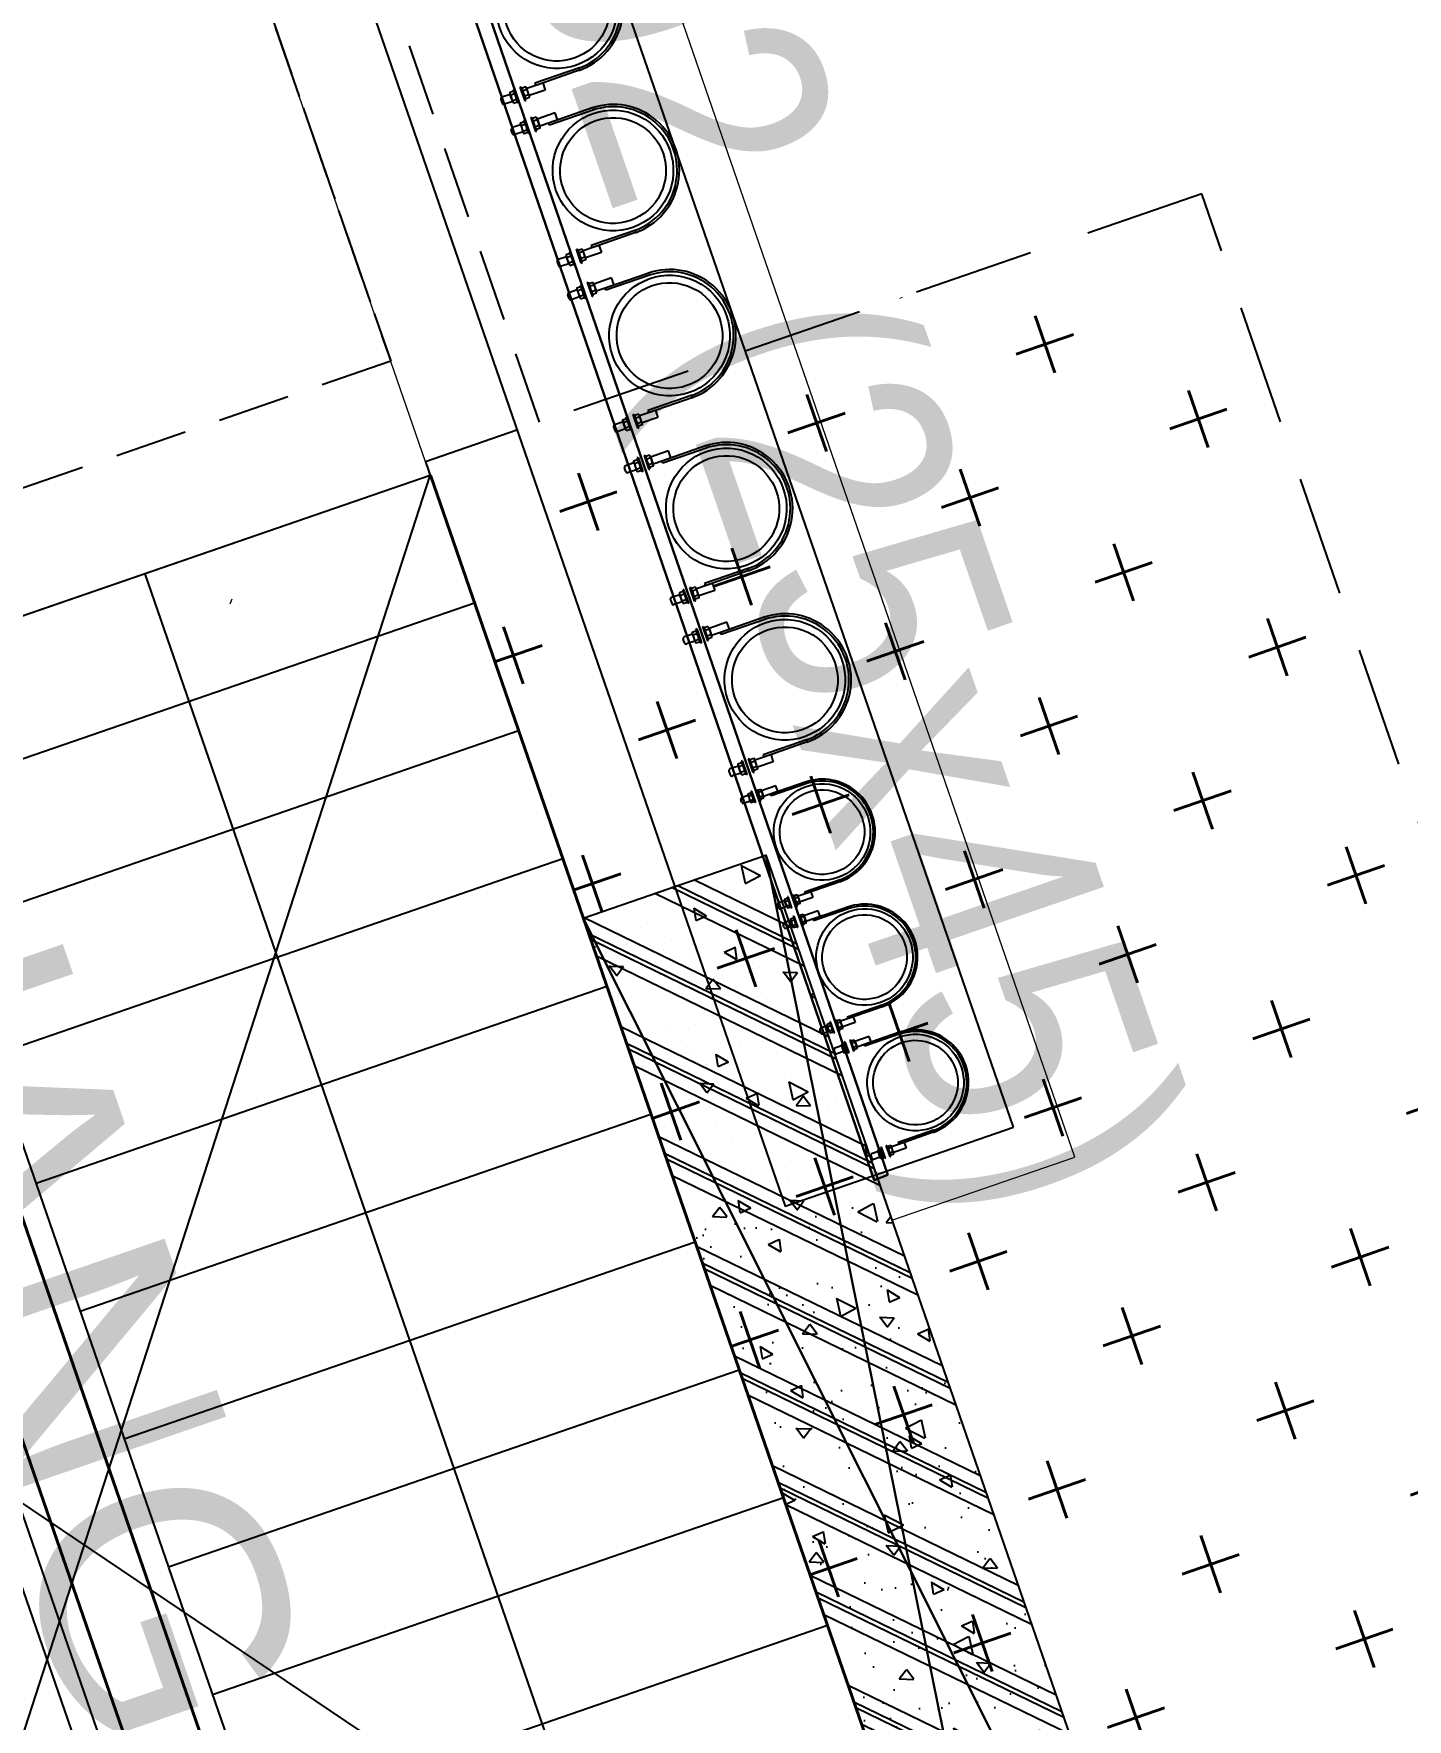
# Model space of a CAD drawing. Header units: millimetres. Extents: x -1534340 to 1713810, y -1348191 to 1114081.
# Drawn here: x 1260213 to 1263056, y -311525 to -308035 of the extents above; entities that cross this region are included whole.
import ezdxf
from ezdxf.enums import TextEntityAlignment as Align

# ---------------------------------------------------------------- set-up
doc = ezdxf.new("R2010")
doc.units = ezdxf.units.MM
doc.header["$LTSCALE"] = 100
for name, pattern in [('DASHED', [4.5, 3, -1.5]), ('HIDDEN', [0.375, 0.25, -0.125]), ('Xref.Asix of Basement B2$0$HIDDEN', [0.375, 0.25, -0.125])]:
    doc.linetypes.add(name, pattern=pattern)
for name, color, linetype, lineweight in [('0-Hatch', 250, 'Continuous', 40), ('ccu12-Tencaukien', 9, 'Continuous', 15), ('KAKA EDIT', 2, 'Continuous', 18), ('KT-Net cat', 1, 'Continuous', 40), ('NET-THAY', 7, 'Continuous', 30)]:
    doc.layers.add(name, color=color, linetype=linetype, lineweight=lineweight)
for name, color, linetype in [('0-khuat', 3, 'HIDDEN'), ('1-Chu thich', 8, 'Continuous'), ('A-CORE-OTLN', 2, 'Continuous'), ('ccu11-Khuat', 9, 'DASHED'), ('ccu11-Manh', 8, 'Continuous'), ('ccu12-Manh', 8, 'Continuous'), ('ccu12-Text', 31, 'Continuous'), ('ccu12-Thay', 7, 'Continuous'), ('KT-KT', 1, 'Continuous'), ('NDT Cap nuoc', 4, 'Continuous'), ('xref.asix of  podium$0$xref.asix of  podium$0$KC2-DIM', 251, 'Continuous'), ('xref.asix of  podium$0$xref.asix of  podium$0$ST_MBDV Cot vach 220805$0$AUDIT_I_220805193045-5', 6, 'Continuous'), ('Xref.Asix of Basement B2$0$AUDIT_I_220805193045-5', 6, 'Continuous'), ('Xref_ST_MBDV Cot vach 30.7.2022$0$KT-Net manh', 139, 'Continuous'), ('Xref_ST_MBDV Cot vach 30.7.2022$0$KT-Thay', 7, 'Continuous')]:
    doc.layers.add(name, color=color, linetype=linetype)
doc.layers.add('Xref.Asix of Basement B2$0$KT-Chi gioi XD', color=7, linetype='Xref.Asix of Basement B2$0$HIDDEN', true_color=0x0066cc)
doc.styles.add('Arial', font='arial.ttf', dxfattribs={"width": 0.7})
doc.styles.add('Arial Narrow', font='ARIALN.TTF')
pattern_1 = [(49.99999999999999, (-549.9999999999709, 3049.999999999996), (286.9040730403014, -25.10085399303804), [30, -330]), (355, (-549.9999999999709, 3049.999999999996), (-55.50053344520001, 300.8768534800047), [24, -264]), (100.4514, (-526.0913279999709, 3047.908263999996), (231.4037526856086, 275.7758168243814), [25.496076, -280.4568448]), (46.18420000000001, (-549.9999999999709, 3129.999999999996), (426.8964194502578, -66.20760573160723), [45, -495]), (96.6356, (-514.4253019999708, 3124.482677199996), (373.8650822194813, 389.6471483601767), [38.2441152, -420.6852]), (351.1842, (-549.9999999999709, 3129.999999999996), (373.8647780534509, 389.6474403701299), [36, -396]), (21, (-509.9999999999709, 3109.999999999996), (238.7628208473847, -161.0475562661355), [30, -330]), (326.0000000000001, (-509.9999999999709, 3109.999999999996), (97.32613276863269, 290.0600180187412), [24, -264]), (71.4514, (-490.1031067999709, 3096.579357599996), (336.089051432596, 129.012198683981), [25.496076, -280.4568448]), (37.50000000000001, (-549.9999999999709, 3049.999999999996), (4.863942126916267, 133.1575415325246), [0, -260.8, 0, -268, 0, -265]), (7.499999999999999, (-549.9999999999709, 3049.999999999996), (105.2278149768594, 157.7646847529441), [0, -152.8, 0, -254.8, 0, -101]), (327.5, (-639.1999999999709, 3049.999999999996), (213.5289744689636, -9.021948693751902), [0, -100, 0, -312, 0, -414]), (317.5, (-679.1999999999709, 3049.999999999996), (233.2744677369545, 40.04199293292709), [0, -130, 0, -207.2, 0, -294]), (45, (-549.9999999999709, 3049.999999999996), (-120.2081528017131, 120.2081528017131), []), (45, (-549.9999999999709, 3098.999999999996), (-120.2081528017131, 120.2081528017131), [])]

# ---------------------------------------------------------------- blocks, each defined once
blk = doc.blocks.new('MBKC-T1-PN')
at = {"layer": '0-Hatch', "ltscale": 2}
h = blk.add_hatch(dxfattribs=at)
h.set_pattern_fill('CROSS', color=256, scale=1000, angle=109.047137953997, style=0)
h.set_pattern_definition([(109.0471379539969, (4063272.425263742, -6949223.737998943), (-317.8990851971258, 154.7261181275824), [124.9999999999985, -374.9999999999941]), (199.0471379539969, (4063311.106793273, -6949144.263227643), (-154.7261181275824, -317.8990851971258), [124.9999999999985, -374.999999999994])])
h.paths.add_polyline_path([(29727.98328719824, -11952.80472232198), (28499.49876486883, -12376.93620520289), (28825.84469822655, -13322.18660958915), (31661.59591817483, -12343.14880717138), (30029.86624747887, -7616.896773923829), (28422.5993957594, -8171.802646955766)])
at = {"layer": '0-khuat', "ltscale": 10}
blk.add_line((31661.5959181746, -12343.14880717138), (30029.86624747911, -7616.896773923712), dxfattribs=at)
blk.add_lwpolyline([(30029.86624747911, -7616.896773923771), (28422.5993957594, -8171.802646955766), (29727.98328719824, -11952.80472232192), (28499.49876486859, -12376.93620520295), (28825.84469822608, -13322.1866095892)], dxfattribs=at)
at = {"layer": 'ccu11-Khuat', "ltscale": 0.5}
for points in [[(28658.91199742118, -8090.21616342105), (28038.85472256877, -6294.24039085902)], [(27802.54212090699, -6375.826874395309), (28350.80329097109, -7963.847559591115), (24475.61779189529, -9301.74810182507)]]:
    blk.add_lwpolyline(points, dxfattribs=at)
at = {"layer": 'ccu11-Khuat', "ltscale": 0.5, "elevation": -0.1248620286703281}
for points in [[(28658.91199742095, -8090.21616342105), (28202.02768964157, -6766.865594182687)], [(27965.71508797957, -6848.452077718975), (28350.80329097086, -7963.847559591115), (24475.61779189529, -9301.74810182507)]]:
    blk.add_lwpolyline(points, dxfattribs=at)
at = {"layer": 'ccu12-Manh', "ltscale": 0.5, "elevation": -0.1248620286703281}
for points in [[(27000.03682611533, -12630.1429509903), (28432.38977450714, -8200.160161252948)], [(25786.02979636868, -9113.81099178543), (29646.3968036666, -11716.49212065857)]]:
    blk.add_lwpolyline(points, dxfattribs=at)
at = {"layer": 'ccu12-Manh', "ltscale": 0.5}
for points in [[(27000.0368261151, -12630.1429509903), (28432.38977450738, -8200.160161252948)], [(25786.02979636844, -9113.81099178543), (29646.39680366637, -11716.49212065857)]]:
    blk.add_lwpolyline(points, dxfattribs=at)
at = {"layer": 'ccu12-Thay', "ltscale": 0.5, "elevation": -0.1248620286703281}
blk.add_lwpolyline([(28432.38977450714, -8200.160161252948), (25786.02979631932, -9113.810991802486)], dxfattribs=at)
at = {"layer": 'ccu12-Thay', "ltscale": 0.5}
blk.add_lwpolyline([(28432.38977450738, -8200.160161252948), (25786.02979631908, -9113.810991802486)], dxfattribs=at)
blk = doc.blocks.new('*U147')
h = blk.add_hatch()
h.set_pattern_fill('VATLIEU04', color=250, scale=40, style=0, pattern_type=2)
h.set_pattern_definition(pattern_1)
h.paths.add_polyline_path([(-475, -474.9999999999998), (-75, -475.0000000000038), (-74.9999999999709, 2524.999999999996), (-474.9999999999709, 2525)])
at = {"color": 6, "ltscale": 0.25}
blk.add_lwpolyline([(-475, -474.9999999999998), (-75, -475.0000000000038), (-74.9999999999709, 2524.999999999996), (-474.9999999999709, 2525)], close=True, dxfattribs=at)
at = {"layer": 'Defpoints', "linetype": 'ByBlock', "ltscale": 30}
for p, q in [((-75, -475.0000000000038), (-474.9999999999709, 2525)), ((-475, -474.9999999999998), (-74.9999999999709, 2524.999999999996))]:
    blk.add_line(p, q, dxfattribs=at)
blk = doc.blocks.new('MBDV-B1-T1-PN')
at = {"layer": 'Xref.Asix of Basement B2$0$AUDIT_I_220805193045-5', "linetype": 'ByBlock', "xscale": -0.9999999999999996, "rotation": 19.04713795400157}
blk.add_blockref('*U147', (29502.41619351669, -11528.16849046061), dxfattribs=at)
blk = doc.blocks.new('*U705')
at = {"layer": 'ccu12-Tencaukien', "color": 8, "ltscale": 10000}
blk.add_line((360.6565736538532, -155.3215232637356), (354.4065714950475, -155.3215232637356), dxfattribs=at)
at = {"layer": 'ccu12-Text', "color": 2, "style": 'Arial Narrow', "width": 0.8}
blk.add_attdef('SH', text='', height=300, dxfattribs=at).set_placement((275.6048113084853, 5.864471777974813), align=Align.BOTTOM_RIGHT)
at = {"layer": 'ccu12-Text', "color": 31, "style": 'Arial Narrow', "width": 0.8}
for tag, p in [('(', (507.5315725744504, -75.41116959831947)), (')', (962.8971199221714, -75.41116959831947)), ('KT', (632.605666770517, -75.41116959831947))]:
    blk.add_attdef(tag, text='', height=250, dxfattribs=at).set_placement(p, align=Align.BOTTOM_LEFT)
blk = doc.blocks.new('*U2774')
h = blk.add_hatch()
h.set_pattern_fill('VATLIEU04', color=250, scale=40, style=0, pattern_type=2)
h.set_pattern_definition(pattern_1)
h.paths.add_polyline_path([(-475, -474.9999999999998), (-75, -475.0000000000038), (-74.9999999999709, 2524.999999999996), (-474.9999999999709, 2525)])
at = {"color": 6, "ltscale": 0.25}
blk.add_lwpolyline([(-475, -474.9999999999998), (-75, -475.0000000000038), (-74.9999999999709, 2524.999999999996), (-474.9999999999709, 2525)], close=True, dxfattribs=at)
at = {"layer": 'Defpoints', "linetype": 'ByBlock', "ltscale": 30}
for p, q in [((-75, -475.0000000000038), (-474.9999999999709, 2525)), ((-475, -474.9999999999998), (-74.9999999999709, 2524.999999999996))]:
    blk.add_line(p, q, dxfattribs=at)
blk = doc.blocks.new('xref.asix of  podium$0$xref.asix of  podium$0$MBCot-PN-flat-22')
at = {"layer": 'xref.asix of  podium$0$xref.asix of  podium$0$ST_MBDV Cot vach 220805$0$AUDIT_I_220805193045-5', "linetype": 'ByBlock', "xscale": -1.000000000000001, "rotation": 199.0471379540016}
blk.add_blockref('*U2774', (29353.29491782188, -9410.915340263397), dxfattribs=at)
blk = doc.blocks.new('ong thoat xi')
at = {"layer": '1-Chu thich', "color": 30}
for p, q in [((-75.38012683280976, 61.71243314491585), (-75.38012683356645, 65.30088436778169)), ((-65.78777581622126, 66.90270846546628), (-73.82628140639281, 66.90270846383646)), ((-65.83680565783288, 67.38554804772139), (-65.83680565730901, 59.50194067240228)), ((-65.47424172598403, 68.65452180604916), (-61.84860241872957, 68.65452180698048)), ((-65.47424172679892, 66.11657429032493), (-61.90376675099832, 66.11657429125624)), ((-60.67026964394608, 70.09262039628811), (-61.48603848775383, 70.09262039628811)), ((-60.67026964394608, 70.09262039628811), (-61.48603848775383, 70.09262039628811)), ((-61.48603848775383, 70.09262039628811), (-61.48603848711354, 56.79486832523253)), ((-60.67026964394608, 70.09262039628811), (-60.67026964260732, 56.79486832569818)), ((-54.93791736802086, 70.09262039489111), (-54.12214852363104, 70.09262039407622)), ((-54.93791736802086, 70.09262039489111), (-54.93791736679849, 56.79486832371913)), ((-54.93791736802086, 70.09262039489111), (-54.12214852363104, 70.09262039407622)), ((-54.12214852363104, 70.09262039407622), (-54.12214852229226, 56.79486832313705)), ((-50.13394528458593, 68.65452180535067), (-53.75958459306275, 68.65452180523425)), ((-50.13394528452773, 66.11657428939361), (-53.70442025974624, 66.11657428939361)), ((-49.77138135395943, 67.38554804725571), (-49.7713813536684, 59.50194067088886)), ((-32.65563905594172, 66.87869586132001), (-49.77138135436689, 66.87869586690795)), ((-32.65563905570889, 60.00879284727853), (-32.65563905594172, 66.87869586132001)), ((-65.74530692066764, 60.15858772792853), (-73.82631818420485, 60.15858772746287)), ((-65.47424172534375, 60.77091442968231), (-61.90376675169683, 60.77091443061362)), ((-65.47424172563478, 58.23296691395808), (-61.84860241774003, 58.23296691500582)), ((-60.67026964260732, 56.79486832569818), (-61.48603848711354, 56.79486832523253)), ((-54.93791736679849, 56.79486832371913), (-54.12214852229226, 56.79486832313705)), ((-50.13394528423669, 58.232966913376), (-53.75958459178218, 58.23296691302676)), ((-50.13394528400386, 60.77091442898382), (-53.70442025887314, 60.77091442805249)), ((-29.11534677405143, 60.00879285379778), (-49.77138135419228, 60.00879285181873)), ((1.717475750250741, 60.0087928546127), (-41.21941808814881, 60.00879285309929)), ((-41.2194180888473, 57.94782194821164), (-41.21941808908014, 60.00879285333212)), ((-41.2194180888473, 57.94782194821164), (-41.21941808908014, 60.00879285333212)), ((-41.2194180888473, 57.94782194902655), (-41.21941808908014, 60.00879285333212)), ((1.717475749552249, 57.94782195100561), (-41.2194180888473, 57.94782194821164)), ((-65.74530691356631, -60.36430476850364), (-73.82631818496156, -60.36430476931854)), ((-65.8368056496256, -67.59126508864574), (-65.8368056496256, -59.70765771332662)), ((-65.47424171830062, -58.43868395511527), (-61.84860241104615, -58.43868395488243)), ((-65.47424171917375, -60.976631470141), (-61.90376674348954, -60.97663146990817)), ((-60.67026963614626, -57.00058536557481), (-61.4860384806525, -57.00058536487631)), ((-61.48603847948834, -70.29833743674679), (-61.4860384806525, -57.00058536487631)), ((-60.6702696349239, -70.29833743651398), (-60.67026963614626, -57.00058536557481)), ((-54.9379173591733, -70.29833743837662), (-54.93791736033746, -57.00058536720462)), ((-54.93791736033746, -57.00058536720462), (-54.12214851600584, -57.00058536685538)), ((-54.12214851466706, -70.29833743802736), (-54.12214851600584, -57.00058536685538)), ((-50.1339452767861, -58.43868395651225), (-53.75958458462264, -58.43868395674508)), ((-50.13394527626225, -60.97663147223648), (-53.70442025212105, -60.97663147223648)), ((-49.77138134575215, -67.59126509027557), (-49.77138134627604, -59.70765771460719)), ((-30.91456355975243, -60.21450989425648), (-49.77138134581037, -60.21450989565346)), ((1.717475756304338, -58.15353898785543), (-41.21941808151314, -58.15353899006732)), ((-41.21941808151314, -58.15353899006732), (-41.21941808069823, -60.2145098951878)), ((-41.21941808151314, -58.15353899088222), (-41.21941808069823, -60.2145098951878)), ((1.717475756944622, -60.21450989204459), (-41.21941808069823, -60.2145098951878)), ((-34.45485584222479, -60.21450990100857), (-34.45485584205016, -67.08441291505005)), ((-75.38012683350826, -61.91815018712077), (-75.38012683286797, -65.50660140905529)), ((-65.78777580836322, -67.10842550569214), (-73.82628140581073, -67.10842550569214)), ((-65.47424171771853, -66.32229133090004), (-61.90376674267463, -66.3222913305508)), ((-65.47424171795136, -68.86023884720636), (-61.84860241011484, -68.8602388468571)), ((-60.6702696349239, -70.29833743651398), (-61.48603847948834, -70.29833743674679)), ((-60.6702696349239, -70.29833743651398), (-61.48603847948834, -70.29833743674679)), ((-54.9379173591733, -70.29833743837662), (-54.12214851466706, -70.29833743802736)), ((-54.9379173591733, -70.29833743837662), (-54.12214851466706, -70.29833743802736)), ((-50.13394527568016, -68.86023884848692), (-53.7595845842734, -68.86023884871975)), ((-50.13394527632044, -66.32229133218061), (-53.70442025124794, -66.32229133334475)), ((-34.45485584205016, -67.08441291505005), (-49.77138134563574, -67.08441290992776))]:
    blk.add_line(p, q, dxfattribs=at)
for centre, major_axis, ratio, start_param, end_param in [((-73.7847118762438, 65.30782007810194), (1.128139395118837, 1.128139395118833), 0.999999999981247, 0.8114564950257566, 2.36054173982049), ((-73.82628141500754, 61.71243314514867), (1.098734631828849, 1.098734631828845), 0.9999999999706548, 2.356194490402434, 3.926990816608578), ((-63.43481961626094, 67.38554804818703), (1.698460618368481, -1.698460618368488), 0.9999999999880228, 3.370391498457508, 4.483590135757281), ((-55.80344074894674, 63.44374436128418), (7.094660364457459, -7.094660364457486), 0.9999999999999998, 3.657340742990352, 4.196640890984128), ((-63.88802452944218, 67.38554804772139), (1.698460618352194, -1.698460618352201), 0.9999999999880228, 0.2287988448677159, 1.341997482167488), ((-63.88802452938398, 67.38554804900195), (1.698460618368481, -1.698460618368488), 0.9999999999880228, 0.2287988448677159, 1.341997482167488), ((-71.51940339541761, 63.44374436023645), (7.094660364541318, -7.094660364541345), 0.9999999999939811, 0.5157480894039148, 1.055048237384961), ((-71.51940339541761, 63.44374436023645), (7.094660364541318, -7.094660364541345), 0.9999999999939811, 0.5157480894039148, 1.055048237384961), ((-51.72016248240834, 67.38554804679006), (1.698460618302127, 1.698460618302121), 0.9999999999834358, 1.799595171691055, 2.912793808962478), ((-51.72016248182626, 67.38554804748854), (1.698460618368481, -1.698460618368488), 0.9999999999880228, 3.370391498457508, 4.483590135757281), ((-44.08878361462848, 63.4437443598872), (7.094660364416927, 7.094660364416901), 0.9999999999939808, 2.08654441620483, 2.625844564185877), ((-44.08878361462848, 63.4437443598872), (7.094660364416927, 7.094660364416901), 0.9999999999939808, 2.08654441620483, 2.625844564185877), ((-52.17336739588063, 67.38554804620799), (1.698460618368481, -1.698460618368488), 0.9999999999880228, 0.2287988448677159, 1.341997482167488), ((-59.80474626185605, 63.44374435942154), (7.094660364541345, 7.094660364541318), 0.9999999999939808, -1.055048237384963, -0.5157480894039148), ((-63.43481961567886, 59.50194067310075), (1.698460618368481, -1.698460618368488), 0.9999999999880228, 3.370391498457508, 4.483590135757281), ((-63.88802452897654, 59.50194067275152), (1.698460618368481, -1.698460618368488), 0.9999999999880228, 0.2287988448677159, 1.341997482167488), ((-63.88802452897654, 59.50194067275152), (1.698460618368481, -1.698460618368488), 0.9999999999880228, 0.2287988448677159, 1.341997482167488), ((0, 0), (38.86204005918639, -38.86204005918654), 0.9999999999984992, 0.7853981633981985, 7.068583470577785), ((-51.72016248124418, 59.50194067077246), (1.698460618302127, 1.698460618302121), 0.9999999999834358, 1.799595171691055, 2.912793808962478), ((-51.72016248124418, 59.50194067077246), (1.698460618302127, 1.698460618302121), 0.9999999999834358, 1.799595171691055, 2.912793808962478), ((-52.17336739529855, 59.50194067123812), (1.698460618317141, 1.698460618317135), 0.9999999999834357, -1.341997481892333, -0.2287988446337132), ((-6.984919e-10, -0.1028585183667019), (34.07629290540685, -34.07629290540699), 0.9999999999996163, 0.7853981633976402, 7.068583470577226), ((0.3434951510280371, -0.1028585180174559), (42.50535631470555, -42.50535631470572), 0.9999999999987998, 5.497787143388879, 8.639379796978673), ((0.3434951510280371, -0.1028585180174559), (41.04802981248233, -41.0480298124825), 0.9999999999998442, 5.497787143388998, 8.639379796978794), ((-73.82628141593888, -61.91815018700434), (1.09873463182571, 1.098734631825706), 0.9999999999763682, 0.7853981630159299, 2.35619449040529), ((-63.43481960770441, -59.70765771297738), (1.698460618352194, -1.698460618352201), 0.9999999999880228, 3.370391498457508, 4.483590135757281), ((-55.80344074190361, -63.64946139999665), (7.094660364401588, 7.094660364401562), 0.9999999999939808, 2.086544416204056, 2.625844564186651), ((-63.88802452175879, -59.70765771332662), (1.698460618352193, -1.698460618352199), 0.9999999999880232, 0.2287988448677158, 1.341997482167488), ((-63.88802452175879, -59.70765771332662), (1.698460618352193, -1.698460618352199), 0.9999999999880232, 0.2287988448677158, 1.341997482167488), ((-71.51940338715212, -63.64946140092798), (7.094660364401557, -7.094660364401586), 0.9999999999939808, 0.5157480894031421, 1.055048237385733), ((-71.51940338715212, -63.64946140092798), (7.094660364401557, -7.094660364401586), 0.9999999999939808, 0.5157480894031421, 1.055048237385733), ((-51.72016247350256, -59.70765771460719), (1.698460618368481, -1.698460618368488), 0.9999999999880228, 3.370391498457508, 4.483590135757281), ((-51.72016247350256, -59.70765771460719), (1.698460618368481, -1.698460618368488), 0.9999999999880228, 3.370391498457508, 4.483590135757281), ((-44.08878360758536, -63.64946140220854), (7.094660364416927, 7.094660364416901), 0.9999999999939808, 2.08654441620483, 2.625844564185877), ((-44.08878360758536, -63.64946140220854), (7.094660364416927, 7.094660364416901), 0.9999999999939808, 2.08654441620483, 2.625844564185877), ((-52.17336738767335, -59.70765771437436), (1.698460618352194, -1.698460618352201), 0.9999999999880228, 0.2287988448677159, 1.341997482167488), ((-59.80474625423084, -63.64946140313986), (7.094660364597215, -7.094660364597241), 1, 0.5157480894013327, 1.055048237393564), ((-73.78471187618561, -65.51353711914271), (1.128139395128906, 1.1281393951289), 0.9999999999608769, 2.351847240170423, 3.900932485497246), ((-63.43481960805366, -67.59126508876216), (1.698460618302127, 1.698460618302121), 0.9999999999834358, 1.799595171691055, 2.912793808962478), ((-63.8880245211767, -67.59126508911139), (1.698460618368481, -1.698460618368488), 0.9999999999880228, 0.2287988448677159, 1.341997482167488), ((-63.8880245211767, -67.59126508911139), (1.698460618368481, -1.698460618368488), 0.9999999999880228, 0.2287988448677159, 1.341997482167488), ((-51.72016247297871, -67.59126509097405), (1.698460618333429, 1.698460618333422), 0.9999999999834358, 1.799595171697458, 2.912793808956078), ((-51.72016247297871, -67.59126509097405), (1.698460618333429, 1.698460618333422), 0.9999999999834358, 1.799595171697458, 2.912793808956078), ((-52.17336738767335, -67.59126509027557), (1.69846061833718, -1.698460618337187), 0.9999999999880228, 0.2287988448613146, 1.341997482173889)]:
    blk.add_ellipse(centre, major_axis=major_axis, ratio=ratio, start_param=start_param, end_param=end_param, dxfattribs=at)
blk = doc.blocks.new('3000x500')
at = {"layer": 'A-CORE-OTLN', "color": 3}
blk.add_lwpolyline([(16498.00237723254, -9617.500000031665), (16498.00237723254, -6617.500000029337), (15998.00237723067, -6617.500000029802), (15998.00237723067, -9617.50000003213)], close=True, dxfattribs=at)
at = {"layer": 'NET-THAY', "linetype": 'ByBlock', "ltscale": 7}
blk.add_lwpolyline([(16220.24300705642, -9625.980486334302), (16224.42914612964, -6604.307033485267), (16194.43921026401, -6605.084122369532), (16190.2530671712, -9626.757575325668)], close=True, dxfattribs=at)
at = {"layer": 'NDT Cap nuoc'}
for p, xscale, yscale, zscale, rotation in [((16364.30637826212, -6764.198061510455), 2.272727272727273, 2.272727272727273, 2.272727272727273, 0.0948768765838975), ((16360.99073086865, -7118.499637637753), 2.272727272727273, 2.272727272727273, 2.272727272727273, 0.0948768765838975), ((16361.29679549858, -7474.161676215939), 2.272727272727273, 2.272727272727273, 2.272727272727273, 0.0948768765838975), ((16360.31417185627, -7835.450217125937), 2.272727272727273, 2.272727272727273, 2.272727272727273, 0.0948768765838975), ((16354.55183169991, -8212.33018745156), 2.272727272727273, 2.272727272727273, 2.272727272727273, 0.0948768765838975), ((16353.31290443242, -8587.236830199603), 2.272727272727273, 2.272727272727273, 2.272727272727273, 0.0948768765838975), ((16323.29082159884, -8910.303920255043), 1.818181818181819, 1.818181818181819, 1.818181818181819, 0.09487687658390936), ((16321.89169885591, -9183.648577248212), 1.818181818181819, 1.818181818181819, 1.818181818181819, 0.09487687658390936), ((16336.78838294372, -9463.790865009185), 1.818181818181819, 1.818181818181819, 1.818181818181819, 0.09487687658390936)]:
    blk.add_blockref('ong thoat xi', p, dxfattribs=dict(at, xscale=xscale, yscale=yscale, zscale=zscale, rotation=rotation))
blk = doc.blocks.new('CNTPO')
at = {"layer": 'KT-KT', "rotation": 19.0471379540829}
blk.add_blockref('3000x500', (11396102.62283919, 1051592.775962158, 1.503783937175035e-08), dxfattribs=at)
blk = doc.blocks.new('312')
at = {"layer": 'KAKA EDIT', "elevation": 2.299008381399523e-10}
for points in [[(1488800.695000174, -309623.3617670184), (1488833.329594069, -309717.8868075176), (1489211.725787767, -309587.2462296988), (1487841.072928802, -305617.1947082254)], [(1488800.695000176, -309623.3617670182), (1489084.566153689, -309525.3557824477), (1487746.547888136, -305649.8293016384)]]:
    blk.add_lwpolyline(points, dxfattribs=at)
blk.add_lwpolyline([(1487632.903147942, -306852.7775295699), (1488383.498872258, -309026.8536484053), (1488194.152748645, -309092.22504436), (1487443.557024329, -306918.1489255248)], close=True, dxfattribs=at)
at = {"layer": 'KT-Net cat'}
for p, q in [((1488239.728327824, -313207.9106805183, -0.0003901004683817643), (1486214.731602027, -307342.3988141987, 3.14829080552058e-09)), ((1488097.835976266, -313256.8625777843, -0.0003901004683817643), (1486072.839250468, -307391.350711465, 3.148290805521235e-09))]:
    blk.add_line(p, q, dxfattribs=at)
at = {"layer": 'KT-Net cat', "elevation": 1.645022258972546e-08}
blk.add_lwpolyline([(1487877.892608619, -308175.2284310359), (1489107.921374022, -311738.9261809109)], dxfattribs=at)
at = {"layer": 'Xref.Asix of Basement B2$0$KT-Chi gioi XD', "lineweight": 13, "ltscale": 100, "elevation": 5.81698447265444e-10, "flags": 128}
blk.add_lwpolyline([(1536926.640264262, -198350.2424992273), (1532230.491302837, -180477.3544005106), (1529880.439225305, -179665.453135843), (1520946.555464734, -186436.7923930833), (1497442.727665294, -204368.8174399087), (1473775.210144748, -221476.816780443, 0.6848770391189095), (1504207.768946995, -335272.7658475587), (1524578.328159441, -337428.6246088693), (1563007.448297967, -336214.0549381921), (1565857.79611658, -332567.4481481264)], format="xyb", close=True, dxfattribs=at)
at = {"layer": 'Xref_ST_MBDV Cot vach 30.7.2022$0$KT-Net manh', "elevation": 1.107063375080235e-07}
blk.add_lwpolyline([(1487286.815071434, -308379.2985730026), (1488383.344975463, -311555.361851981)], dxfattribs=at)
at = {"layer": 'Xref_ST_MBDV Cot vach 30.7.2022$0$KT-Thay', "extrusion": (-1.212119764358097e-08, -4.224228194880014e-09, 1)}
for p, q in [((1487877.597202491, -308175.3321477742, 1.10326211618274e-07), (1486696.034189933, -308583.264566824, 1.338287269460543e-07)), ((1487968.974064032, -308440.0022616429, 9.989625304047767e-08), (1486787.411051473, -308847.9346806929, 1.23398768368258e-07)), ((1488060.350925571, -308704.672375512, 8.946629446268137e-08), (1486878.787909875, -309112.6047956384, 1.12968813249934e-07)), ((1488151.727787192, -308969.3424893492, 7.903634063694319e-08), (1486970.164768277, -309377.2749105883, 1.025388511413249e-07)), ((1488243.104648648, -309234.01260325, 6.860638096323533e-08), (1487061.541626683, -309641.9450255418, 9.210888912617404e-08)), ((1488334.481510191, -309498.6827171235, 5.817643638465748e-08), (1487152.918485111, -309906.6151404831, 8.167893318710899e-08)), ((1488425.858371733, -309763.3528309971, 4.774649180607962e-08), (1487244.295346654, -310171.2852543567, 7.124898860853114e-08)), ((1488517.235233272, -310028.0229448602, 3.7316505135304e-08), (1487335.672201893, -310435.955370396, 6.08190169062507e-08)), ((1488608.612094811, -310292.6930587308, 2.688654654384675e-08), (1487427.049060295, -310700.6254853458, 5.038905481151939e-08)), ((1488699.988956379, -310557.3631725892, 1.645658905263787e-08), (1487518.425918779, -310965.2956002668, 3.99590903610336e-08))]:
    blk.add_line(p, q, dxfattribs=at)
at = {"layer": 'Xref_ST_MBDV Cot vach 30.7.2022$0$KT-Thay'}
for points, elevation in [([(1487335.967334928, -310436.8102178028), (1487808.873786873, -311806.5684675166), (1487525.298663533, -311904.472243724), (1486379.824842467, -308586.6443587966), (1486663.399965851, -308488.7405825836), (1487335.672200626, -310435.955370833)], 4.312913089394973e-09), ([(1487292.359754587, -310463.7139300356), (1487745.29397017, -311775.6232430269), (1487556.243887881, -311840.8924271864), (1486443.404659236, -308617.5895832657), (1486632.454741439, -308552.3203991415), (1487200.687782554, -310198.1890274876)], 6.793649924315325e-09)]:
    blk.add_lwpolyline(points, dxfattribs=dict(at, elevation=elevation))
at = {"layer": 'KT-KT'}
blk.add_blockref('CNTPO', (-9925751.43216308, -1357411.24195588, -1.48079385336104e-08), dxfattribs=at)
at = {"layer": 'xref.asix of  podium$0$xref.asix of  podium$0$KC2-DIM'}
blk.add_blockref('xref.asix of  podium$0$xref.asix of  podium$0$MBCot-PN-flat-22', (1459444.866092697, -299975.2893285389), dxfattribs=at)

msp = doc.modelspace()

# ---------------------------------------------------------------- block references
msp.add_blockref('MBKC-T1-PN', (1232600.871086698, -300749.4537652719))
at = {"layer": 'ccu11-Manh'}
msp.add_blockref('MBDV-B1-T1-PN', (1232600.871086698, -300749.4537652719), dxfattribs=at)
at = {"layer": 'ccu12-Tencaukien', "extrusion": (-9.80437330037572e-07, -4.376655619254602e-07, 0.9999999999994236)}
ref = msp.add_blockref('*U705', (1261113.201963201, -308701.2425691981, 0.1838477284577651), dxfattribs=dict(at, xscale=1.815893337873054, yscale=1.815893337873054, zscale=1.815893337873054, rotation=249.4698337379082))
ref.add_attrib('KT', '(25x45)', dxfattribs={"color": 31, "extrusion": (-9.80437330037572e-07, -4.376655619254602e-07, 0.9999999999994236), "height": 499.9999999999999, "rotation": 289.0210070006092, "style": 'Arial Narrow'}).set_placement((1261370.161922162, -308727.4223291345, -1.102112315267981), align=Align.BOTTOM_LEFT)
ref.add_attrib('SH', 'D1-02', dxfattribs={"color": 2, "extrusion": (-9.80437330037572e-07, -4.376655619254602e-07, 0.9999999999994236), "height": 499.9999999999999, "rotation": 289.0210070006092, "style": 'Arial Narrow'}).set_placement((1261278.762762042, -308472.3855834143, -1.101901233097167), align=Align.BOTTOM_RIGHT)

# ---------------------------------------------------------------- texts
at = {"layer": 'ccu12-Tencaukien', "color": 31, "style": 'Arial'}
msp.add_text('THANG BỘ', height=499.9999999999998, rotation=289.0471379504801, dxfattribs=at).set_placement((1259536.479067254, -309318.7478700468))

# ---------------------------------------------------------------- next in the draw order: block references
at = {"layer": 'ccu12-Manh'}
msp.add_blockref('312', (-226843.9959313669, -774.1646671993076), dxfattribs=at)

doc.saveas('drawing.dxf')
